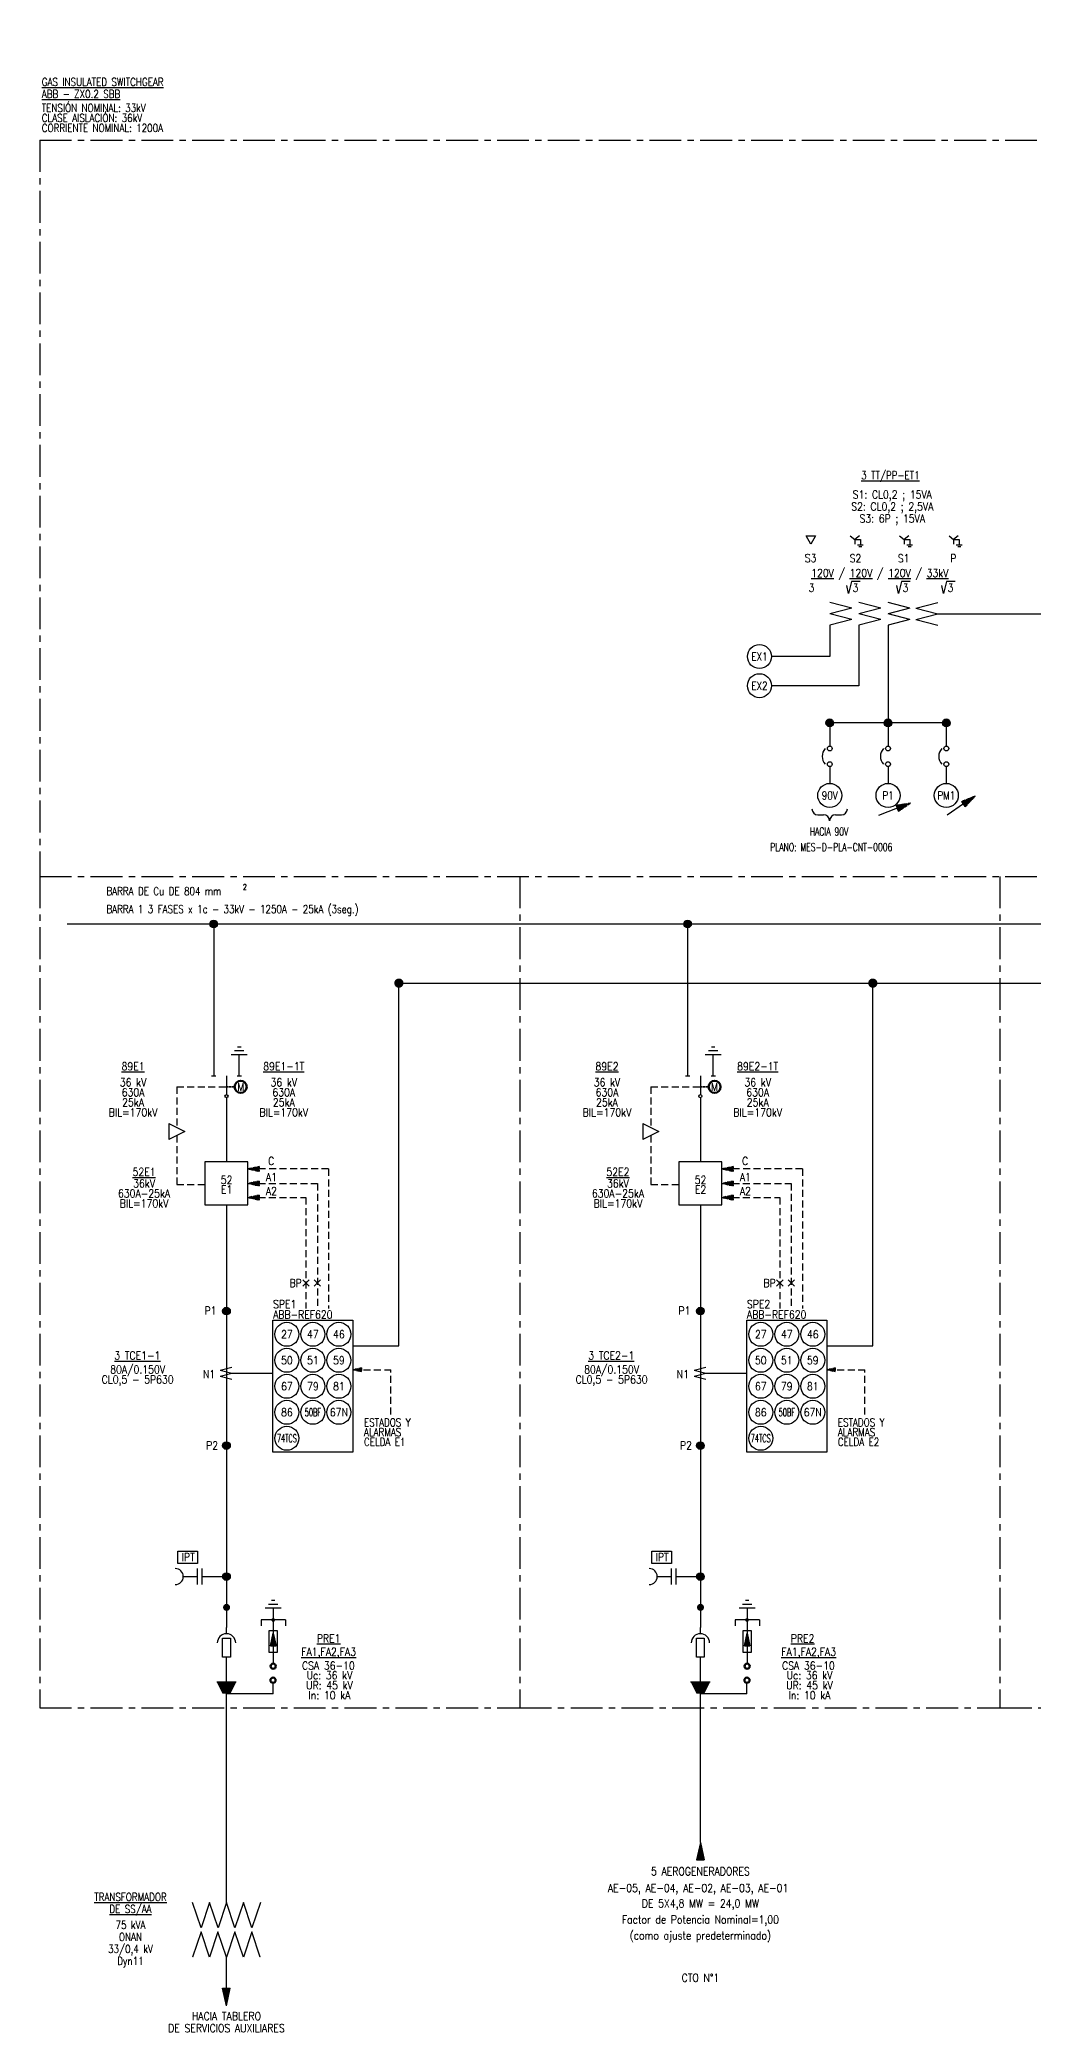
# Model space of a CAD drawing. Header units: millimetres. Extents: x 235400 to 236044, y 101874 to 102499.
# Drawn here: x 235400.4 to 235648.7, y 101873.6 to 102371.6 of the extents above; entities that cross this region are included whole.
import ezdxf
from ezdxf.enums import TextEntityAlignment as Align

# ---------------------------------------------------------------- set-up
doc = ezdxf.new("R2010")
doc.units = ezdxf.units.MM
doc.linetypes.add('CENTER', pattern=[50.8, 31.75, -6.35, 6.35, -6.35])
doc.linetypes.add('HIDDEN', pattern=[0.375, 0.25, -0.125])
for name, color, linetype in [('01-Formato', 4, 'Continuous'), ('02 TITULOS', 3, 'Continuous'), ('03 TEXTOS', 7, 'Continuous'), ('Cable', 1, 'Continuous'), ('DATOS', 3, 'Continuous'), ('E-Nivel-066Kv', 52, 'Continuous'), ('EL-Simbolos', 3, 'Continuous'), ('SEÑAL', 1, 'HIDDEN'), ('Simbologia', 6, 'Continuous'), ('T-Perímetros', 7, 'Continuous'), ('TEXTO 1', 1, 'Continuous')]:
    doc.layers.add(name, color=color, linetype=linetype)
doc.layers.add('E_TIP', color=3, linetype='Continuous', lineweight=35)
doc.layers.add('EL-Nivel-220Kv', color=84, linetype='Continuous', lineweight=60)
doc.styles.add('ROMANS', font='romans.shx', dxfattribs={"width": 0.8, "height": 2})

# ---------------------------------------------------------------- blocks, each defined once
blk = doc.blocks.new('Flecha')
blk.add_hatch(color=256).paths.add_polyline_path([(0, 1.66), (-0.36, 0), (0.36, 0)])
for p, q in [((0, 1.66), (-0.36, 0)), ((-0.36, 0), (0.36, 0)), ((0, 1.66), (0.36, 0))]:
    blk.add_line(p, q)
blk = doc.blocks.new('InterruptorUni')
blk.add_lwpolyline([(-7.67, -7.92), (7.33, -7.92), (7.33, 7.08), (-7.67, 7.08)], close=True)

msp = doc.modelspace()

# ---------------------------------------------------------------- hatches: boundary and pattern name
at = {"linetype": 'HIDDEN', "ltscale": 2.5}
for points in [[(235452.42, 102089.37), (235455.25, 102088.75), (235455.25, 102089.97)], [(235452.42, 102085.74), (235455.25, 102085.11), (235455.25, 102086.34)], [(235570.89, 102089.37), (235573.72, 102088.75), (235573.72, 102089.97)], [(235570.89, 102085.74), (235573.72, 102085.11), (235573.72, 102086.34)], [(235452.42, 102082.22), (235455.25, 102081.59), (235455.25, 102082.82)], [(235570.89, 102082.22), (235573.72, 102081.59), (235573.72, 102082.82)], [(235478.65, 102039.17), (235480.77, 102038.71), (235480.77, 102039.63)], [(235597.11, 102039.17), (235599.23, 102038.71), (235599.23, 102039.63)], [(235597.11, 102039.17), (235599.23, 102038.71), (235599.23, 102039.63)]]:
    msp.add_hatch(color=1, dxfattribs=at).paths.add_polyline_path(points)
at = {"layer": 'EL-Simbolos'}
h = msp.add_hatch(color=256, dxfattribs=at)
h.dxf.hatch_style = 1
h.paths.add_polyline_path([(235596.89, 102200.87), (235598.81, 102200.87, -1)])
h.paths.add_polyline_path([(235598.81, 102200.87), (235596.89, 102200.87, -1)])
h = msp.add_hatch(color=256, dxfattribs=at)
h.dxf.hatch_style = 1
h.paths.add_polyline_path([(235611.46, 102200.87), (235613.38, 102200.87, -1)])
h.paths.add_polyline_path([(235613.38, 102200.87), (235611.46, 102200.87, -1)])
h = msp.add_hatch(color=256, dxfattribs=at)
h.dxf.hatch_style = 1
h.paths.add_polyline_path([(235626.03, 102200.87), (235627.95, 102200.87, -1)])
h.paths.add_polyline_path([(235627.95, 102200.87), (235626.03, 102200.87, -1)])
h = msp.add_hatch(color=256, dxfattribs=at)
h.dxf.hatch_style = 1
h.paths.add_polyline_path([(235442.89, 102150.6), (235444.81, 102150.6, 1)])
h.paths.add_polyline_path([(235444.81, 102150.6), (235442.89, 102150.6, 1)])
h = msp.add_hatch(color=256, dxfattribs=at)
h.dxf.hatch_style = 1
h.paths.add_polyline_path([(235561.36, 102150.6), (235563.28, 102150.6, 1)])
h.paths.add_polyline_path([(235563.28, 102150.6), (235561.36, 102150.6, 1)])
h = msp.add_hatch(color=256, dxfattribs=at)
h.dxf.hatch_style = 1
h.paths.add_polyline_path([(235446.09, 102053.83), (235448.01, 102053.83, 1)])
h.paths.add_polyline_path([(235448.01, 102053.83), (235446.09, 102053.83, 1)])
h = msp.add_hatch(color=256, dxfattribs=at)
h.dxf.hatch_style = 1
h.paths.add_polyline_path([(235564.56, 102053.83), (235566.48, 102053.83, 1)])
h.paths.add_polyline_path([(235566.48, 102053.83), (235564.56, 102053.83, 1)])
h = msp.add_hatch(color=256, dxfattribs=at)
h.dxf.hatch_style = 1
h.paths.add_polyline_path([(235446.09, 102020.21), (235448.01, 102020.21, 1)])
h.paths.add_polyline_path([(235448.01, 102020.21), (235446.09, 102020.21, 1)])
h = msp.add_hatch(color=256, dxfattribs=at)
h.dxf.hatch_style = 1
h.paths.add_polyline_path([(235564.56, 102020.21), (235566.48, 102020.21, 1)])
h.paths.add_polyline_path([(235566.48, 102020.21), (235564.56, 102020.21, 1)])
h = msp.add_hatch(color=256, dxfattribs=at)
h.dxf.hatch_style = 1
h.paths.add_polyline_path([(235446.09, 101987.47), (235448.01, 101987.47, 1)])
h.paths.add_polyline_path([(235448.01, 101987.47), (235446.09, 101987.47, 1)])
h = msp.add_hatch(color=256, dxfattribs=at)
h.dxf.hatch_style = 1
h.paths.add_polyline_path([(235564.56, 101987.47), (235566.48, 101987.47, 1)])
h.paths.add_polyline_path([(235566.48, 101987.47), (235564.56, 101987.47, 1)])
h = msp.add_hatch(color=256, dxfattribs=at)
h.dxf.hatch_style = 1
edge = h.paths.add_edge_path()
edge.add_arc((235447.07, 101979.76), 0.886, 180, 540)
h = msp.add_hatch(color=256, dxfattribs=at)
h.dxf.hatch_style = 1
edge = h.paths.add_edge_path()
edge.add_arc((235565.54, 101979.76), 0.886, 180, 540)
for points in [[(235458.73, 101973.34), (235459.43, 101970.14), (235458.04, 101970.14)], [(235577.19, 101973.34), (235577.9, 101970.14), (235576.51, 101970.14)]]:
    msp.add_hatch(color=256, dxfattribs=at).paths.add_polyline_path(points)
h = msp.add_hatch(color=256, dxfattribs=at)
h.dxf.hatch_style = 1
h.paths.add_polyline_path([(235448.02, 101958.16), (235446.08, 101958.16), (235444.6, 101961.11), (235449.49, 101961.11)])
h = msp.add_hatch(color=256, dxfattribs=at)
h.dxf.hatch_style = 1
h.paths.add_polyline_path([(235566.48, 101958.16), (235564.55, 101958.16), (235563.07, 101961.11), (235567.96, 101961.11)])
at = {"layer": 'SEÑAL', "linetype": 'HIDDEN', "ltscale": 2.5}
for points in [[(235618.03, 102180.78), (235614.45, 102180.24), (235615, 102178.81)], [(235634.23, 102182.58), (235630.88, 102181.22), (235631.74, 102179.96)]]:
    msp.add_hatch(color=1, dxfattribs=at).paths.add_polyline_path(points)
at = {"layer": 'Simbologia'}
h = msp.add_hatch(dxfattribs=at)
h.set_pattern_fill('ANGLE', color=1, scale=0.7, angle=90)
h.set_pattern_definition([(90, (307308.8397, -62536.3195), (-4.8895, 3e-16), [3.556, -1.3335]), (180, (307308.8397, -62536.3195), (-6e-16, -4.8895), [3.556, -1.3335])])
h.paths.add_polyline_path([(235627.48, 102365.29), (235628.19, 102365.46), (235627.98, 102365.82)])
h.paths.add_polyline_path([(235631.12, 102371.59), (235630.91, 102370.89), (235631.33, 102370.89)])
h.paths.add_polyline_path([(235634.75, 102365.29), (235634.25, 102365.82), (235634.04, 102365.46)])
h = msp.add_hatch(dxfattribs=at)
h.set_pattern_fill('ANGLE', color=1, scale=0.7, angle=90)
h.set_pattern_definition([(90, (307316.8397, -62536.3195), (-4.8895, 3e-16), [3.556, -1.3335]), (180, (307316.8397, -62536.3195), (-6e-16, -4.8895), [3.556, -1.3335])])
h.paths.add_polyline_path([(235635.48, 102365.29), (235636.19, 102365.46), (235635.98, 102365.82)])
h.paths.add_polyline_path([(235639.12, 102371.59), (235638.91, 102370.89), (235639.33, 102370.89)])
h.paths.add_polyline_path([(235642.75, 102365.29), (235642.25, 102365.82), (235642.04, 102365.46)])

# ---------------------------------------------------------------- linework, layer by layer
at = {"color": 1, "linetype": 'HIDDEN', "ltscale": 2.5}
for points in [[(235452.42, 102089.37), (235455.25, 102088.75), (235455.25, 102089.97), (235452.42, 102089.37)], [(235455.25, 102088.75), (235452.42, 102089.37), (235455.25, 102089.97), (235455.25, 102088.75)], [(235452.42, 102085.74), (235455.25, 102085.11), (235455.25, 102086.34), (235452.42, 102085.74)], [(235455.25, 102085.11), (235452.42, 102085.74), (235455.25, 102086.34), (235455.25, 102085.11)], [(235570.89, 102089.37), (235573.72, 102088.75), (235573.72, 102089.97), (235570.89, 102089.37)], [(235573.72, 102088.75), (235570.89, 102089.37), (235573.72, 102089.97), (235573.72, 102088.75)], [(235570.89, 102085.74), (235573.72, 102085.11), (235573.72, 102086.34), (235570.89, 102085.74)], [(235573.72, 102085.11), (235570.89, 102085.74), (235573.72, 102086.34), (235573.72, 102085.11)], [(235452.42, 102082.22), (235455.25, 102081.59), (235455.25, 102082.82), (235452.42, 102082.22)], [(235455.25, 102081.59), (235452.42, 102082.22), (235455.25, 102082.82), (235455.25, 102081.59)], [(235570.89, 102082.22), (235573.72, 102081.59), (235573.72, 102082.82), (235570.89, 102082.22)], [(235573.72, 102081.59), (235570.89, 102082.22), (235573.72, 102082.82), (235573.72, 102081.59)], [(235478.65, 102039.17), (235480.77, 102038.71), (235480.77, 102039.63), (235478.65, 102039.17)], [(235480.77, 102038.71), (235478.65, 102039.17), (235480.77, 102039.63), (235480.77, 102038.71)], [(235597.11, 102039.17), (235599.23, 102038.71), (235599.23, 102039.63), (235597.11, 102039.17)], [(235599.23, 102038.71), (235597.11, 102039.17), (235599.23, 102039.63), (235599.23, 102038.71)], [(235597.11, 102039.17), (235599.23, 102038.71), (235599.23, 102039.63), (235597.11, 102039.17)], [(235599.23, 102038.71), (235597.11, 102039.17), (235599.23, 102039.63), (235599.23, 102038.71)]]:
    msp.add_lwpolyline(points, dxfattribs=at)
at = {"layer": '01-Formato'}
for p, q in [((235594.9, 102177.87), (235596.32, 102177.87)), ((235599.32, 102177.87), (235600.74, 102177.87))]:
    msp.add_line(p, q, dxfattribs=at)
for centre, start, end in [((235594.9, 102179.37), 180, 270), ((235596.32, 102176.37), 0, 90), ((235599.32, 102176.37), 90, 180), ((235600.75, 102179.37), 270, 0)]:
    msp.add_arc(centre, 1.5, start, end, dxfattribs=at)
at = {"layer": '03 TEXTOS'}
for p, q in [((235602.57, 102233.2), (235602.08, 102235.23)), ((235603.31, 102236.2), (235602.56, 102233.2)), ((235605.46, 102236.2), (235603.31, 102236.2)), ((235615.07, 102233.2), (235614.58, 102235.23)), ((235615.81, 102236.2), (235615.06, 102233.2)), ((235617.96, 102236.2), (235615.81, 102236.2)), ((235626.32, 102233.2), (235625.83, 102235.23)), ((235627.06, 102236.2), (235626.31, 102233.2)), ((235629.21, 102236.2), (235627.06, 102236.2))]:
    msp.add_line(p, q, dxfattribs=at)
at = {"layer": 'Cable', "linetype": 'ByBlock'}
for p, q in [((235593.11, 102245.5), (235591.95, 102247.62)), ((235591.95, 102247.62), (235594.28, 102247.62)), ((235594.28, 102247.62), (235593.11, 102245.5)), ((235597.85, 102225.28), (235597.85, 102217.44)), ((235605.14, 102225.28), (235605.14, 102210.16)), ((235612.42, 102225.28), (235612.42, 102197.87)), ((235597.85, 102217.44), (235583.28, 102217.44)), ((235605.14, 102210.16), (235583.28, 102210.16)), ((235626.99, 102200.87), (235597.85, 102200.87)), ((235597.85, 102200.87), (235597.85, 102195.04)), ((235626.99, 102200.87), (235626.99, 102195.04)), ((235612.42, 102197.87), (235612.42, 102195.04)), ((235597.85, 102189.95), (235597.85, 102185.73)), ((235612.42, 102189.95), (235612.42, 102185.73)), ((235626.99, 102189.95), (235626.99, 102185.73)), ((235490.15, 102135.81), (235960.93, 102135.81)), ((235490.15, 102045.17), (235490.15, 102135.81)), ((235608.61, 102045.17), (235608.61, 102135.81)), ((235478.65, 102045.17), (235490.15, 102045.17)), ((235597.11, 102045.17), (235608.61, 102045.17)), ((235448.39, 102038.29), (235458.65, 102038.29)), ((235566.86, 102038.29), (235577.11, 102038.29))]:
    msp.add_line(p, q, dxfattribs=at)
at = {"layer": 'Cable'}
for p, q in [((235604.09, 102246.68), (235604.09, 102245.5)), ((235604.09, 102246.68), (235605.5, 102246.68)), ((235604.76, 102245.34), (235606.24, 102245.34)), ((235605.14, 102244.95), (235605.86, 102244.95)), ((235605.5, 102246.68), (235605.5, 102245.34)), ((235616.42, 102246.68), (235616.42, 102245.5)), ((235616.42, 102246.68), (235617.83, 102246.68)), ((235617.09, 102245.34), (235618.57, 102245.34)), ((235617.47, 102244.95), (235618.19, 102244.95)), ((235617.83, 102246.68), (235617.83, 102245.34)), ((235628.82, 102246.68), (235628.82, 102245.5)), ((235628.82, 102246.68), (235630.22, 102246.68)), ((235629.48, 102245.34), (235630.96, 102245.34)), ((235629.86, 102244.95), (235630.58, 102244.95)), ((235630.22, 102246.68), (235630.22, 102245.34))]:
    msp.add_line(p, q, dxfattribs=at)
at = {"layer": 'Cable', "linetype": 'HIDDEN', "lineweight": 35}
for p, q in [((235449.09, 102109.88), (235447.05, 102109.88)), ((235567.56, 102109.88), (235565.52, 102109.88))]:
    msp.add_line(p, q, dxfattribs=at)
at = {"layer": 'Cable'}
for points in [[(235602.94, 102247.62), (235604.09, 102246.68)], [(235605.26, 102247.62), (235604.09, 102246.68)], [(235615.27, 102247.62), (235616.42, 102246.68)], [(235617.59, 102247.62), (235616.42, 102246.68)], [(235627.66, 102247.62), (235628.82, 102246.68)], [(235629.98, 102247.62), (235628.82, 102246.68)]]:
    msp.add_lwpolyline(points, dxfattribs=at)
at = {"layer": 'E-Nivel-066Kv'}
for p, q in [((235624.84, 102228.09), (235702.46, 102228.09)), ((235458.73, 101979.55), (235458.73, 101973.87)), ((235577.19, 101979.55), (235577.19, 101973.87)), ((235458.73, 101973.87), (235458.73, 101968.55)), ((235577.19, 101973.87), (235577.19, 101968.55)), ((235458.73, 101968.55), (235458.73, 101965.7)), ((235577.19, 101968.55), (235577.19, 101965.7)), ((235458.69, 101958.13), (235447.05, 101958.13)), ((235577.16, 101958.13), (235565.52, 101958.13))]:
    msp.add_line(p, q, dxfattribs=at)
at = {"layer": 'E-Nivel-066Kv', "color": 5}
msp.add_line((235407.22, 102150.6), (235991.3, 102150.6), dxfattribs=at)
at = {"layer": 'E-Nivel-066Kv', "lineweight": 30}
for p, q in [((235443.85, 102150.6), (235443.85, 102112.66)), ((235562.32, 102150.6), (235562.32, 102112.66)), ((235450.25, 102112.66), (235450.25, 102117.92)), ((235568.72, 102112.66), (235568.72, 102117.92)), ((235447.05, 102112.66), (235447.05, 102107.93)), ((235565.52, 102112.66), (235565.52, 102107.93)), ((235447.05, 102107.15), (235447.05, 102091.11)), ((235565.52, 102107.15), (235565.52, 102091.11))]:
    msp.add_line(p, q, dxfattribs=at)
at = {"layer": 'E-Nivel-066Kv', "ltscale": 0.25}
for p, q in [((235447.05, 102080.36), (235447.05, 101974.77)), ((235565.52, 102080.36), (235565.52, 101974.77)), ((235447.05, 101905.99), (235447.05, 101967.32)), ((235565.52, 101921.02), (235565.52, 101967.32)), ((235458.69, 101958.13), (235458.69, 101960.91)), ((235577.16, 101958.13), (235577.16, 101960.91)), ((235447.04, 101884.59), (235447.04, 101892.3))]:
    msp.add_line(p, q, dxfattribs=at)
at = {"layer": 'E-Nivel-066Kv', "lineweight": 30}
for points in [[(235443.31, 102112.66), (235444.39, 102112.66)], [(235449.71, 102112.66), (235450.79, 102112.66)], [(235561.77, 102112.66), (235562.86, 102112.66)], [(235568.17, 102112.66), (235569.26, 102112.66)]]:
    msp.add_lwpolyline(points, dxfattribs=at)
at = {"layer": 'E-Nivel-066Kv'}
for points in [[(235436.26, 101987.47), (235439.71, 101987.47)], [(235440.91, 101987.47), (235447.05, 101987.47)], [(235554.73, 101987.47), (235558.17, 101987.47)], [(235559.37, 101987.47), (235565.52, 101987.47)]]:
    msp.add_lwpolyline(points, dxfattribs=at)
at = {"layer": 'E-Nivel-066Kv', "lineweight": 30}
for centre in [(235447.05, 102107.54), (235565.52, 102107.54)]:
    msp.add_circle(centre, 0.393, dxfattribs=at)
at = {"layer": 'E_TIP', "linetype": 'ByBlock'}
msp.add_line((235597.82, 102176.73), (235597.82, 102176.73), dxfattribs=at)
at = {"layer": 'EL-Nivel-220Kv', "flags": 128}
for points in [[(235458.73, 101976.85, -1), (235458.73, 101976.4, -1)], [(235577.19, 101976.85, -1), (235577.19, 101976.4, -1)]]:
    msp.add_lwpolyline(points, format="xyb", close=True, dxfattribs=at)
at = {"layer": 'EL-Nivel-220Kv'}
for centre in [(235458.69, 101961.56), (235458.73, 101965.06), (235577.16, 101961.56), (235577.19, 101965.06)]:
    msp.add_circle(centre, 0.649, dxfattribs=at)
at = {"layer": 'EL-Simbolos'}
for p, q in [((235603.34, 102229.5), (235597.85, 102230.91)), ((235610.62, 102229.5), (235605.14, 102230.91)), ((235617.91, 102229.5), (235612.42, 102230.91)), ((235619.36, 102229.5), (235624.84, 102230.91)), ((235603.34, 102229.5), (235597.85, 102228.09)), ((235603.34, 102226.69), (235597.85, 102228.09)), ((235603.34, 102226.69), (235597.85, 102225.28)), ((235610.62, 102229.5), (235605.14, 102228.09)), ((235610.62, 102226.69), (235605.14, 102228.09)), ((235610.62, 102226.69), (235605.14, 102225.28)), ((235617.91, 102229.5), (235612.42, 102228.09)), ((235617.91, 102226.69), (235612.42, 102228.09)), ((235617.91, 102226.69), (235612.42, 102225.28)), ((235619.36, 102229.5), (235624.84, 102228.09)), ((235619.36, 102226.69), (235624.84, 102228.09)), ((235619.36, 102226.69), (235624.84, 102225.28)), ((235432.63, 102100.7), (235436.63, 102098.7)), ((235551.09, 102100.7), (235555.09, 102098.7)), ((235436.63, 102098.7), (235432.63, 102096.7)), ((235555.09, 102098.7), (235551.09, 102096.7)), ((235466.12, 102060.07), (235467.73, 102061.68)), ((235467.73, 102060.07), (235466.12, 102061.68)), ((235468.95, 102060.07), (235470.57, 102061.68)), ((235470.57, 102060.07), (235468.95, 102061.68)), ((235584.58, 102060.07), (235586.2, 102061.68)), ((235586.2, 102060.07), (235584.58, 102061.68)), ((235587.42, 102060.07), (235589.03, 102061.68)), ((235589.03, 102060.07), (235587.42, 102061.68)), ((235445.47, 102039.04), (235448.39, 102039.8)), ((235445.47, 102039.04), (235448.39, 102038.29)), ((235445.47, 102037.54), (235448.39, 102038.29)), ((235445.47, 102037.54), (235448.39, 102036.79)), ((235563.94, 102039.04), (235566.86, 102039.8)), ((235563.94, 102039.04), (235566.86, 102038.29)), ((235563.94, 102037.54), (235566.86, 102038.29)), ((235563.94, 102037.54), (235566.86, 102036.79)), ((235459.16, 101981.46), (235458.29, 101981.46)), ((235577.63, 101981.46), (235576.76, 101981.46)), ((235455.73, 101976.62), (235455.73, 101975.12)), ((235461.8, 101976.62), (235455.73, 101976.62)), ((235460.73, 101979.55), (235456.73, 101979.55)), ((235459.9, 101980.51), (235457.55, 101980.51)), ((235461.8, 101976.62), (235461.8, 101975.12)), ((235574.19, 101976.62), (235574.19, 101975.12)), ((235580.27, 101976.62), (235574.19, 101976.62)), ((235579.19, 101979.55), (235575.19, 101979.55)), ((235578.37, 101980.51), (235576.02, 101980.51)), ((235580.27, 101976.62), (235580.27, 101975.12)), ((235448.02, 101972.05), (235448.02, 101967.32)), ((235459.81, 101968.55), (235459.81, 101973.87)), ((235566.48, 101972.05), (235566.48, 101967.32)), ((235578.28, 101968.55), (235578.28, 101973.87)), ((235449.49, 101961.11), (235444.6, 101961.11)), ((235567.96, 101961.11), (235563.07, 101961.11))]:
    msp.add_line(p, q, dxfattribs=at)
at = {"layer": 'EL-Simbolos', "lineweight": 30}
for p, q in [((235452.25, 102117.92), (235448.25, 102117.92)), ((235451.42, 102118.87), (235449.07, 102118.87)), ((235450.68, 102119.82), (235449.81, 102119.82)), ((235570.72, 102117.92), (235566.72, 102117.92)), ((235569.89, 102118.87), (235567.54, 102118.87)), ((235569.15, 102119.82), (235568.28, 102119.82))]:
    msp.add_line(p, q, dxfattribs=at)
at = {"layer": 'EL-Simbolos', "ltscale": 0.25}
for p, q in [((235447.05, 101973.17), (235447.05, 101974.77)), ((235565.52, 101973.17), (235565.52, 101974.77))]:
    msp.add_line(p, q, dxfattribs=at)
at = {"layer": 'EL-Simbolos', "const_width": 1.15}
for points in [[(235490.72, 102135.81, 1), (235489.57, 102135.81, 1)], [(235609.19, 102135.81, 1), (235608.04, 102135.81, 1)]]:
    msp.add_lwpolyline(points, format="xyb", close=True, dxfattribs=at)
at = {"layer": 'EL-Simbolos'}
for points in [[(235432.63, 102100.7), (235432.63, 102096.7)], [(235551.09, 102100.7), (235551.09, 102096.7)], [(235439.71, 101989.47), (235439.71, 101985.47)], [(235440.91, 101989.47), (235440.91, 101985.47)], [(235558.17, 101989.47), (235558.17, 101985.47)], [(235559.37, 101989.47), (235559.37, 101985.47)], [(235458.73, 101973.34), (235459.43, 101970.14), (235458.04, 101970.14), (235458.73, 101973.34)], [(235459.43, 101970.14), (235458.73, 101973.34), (235458.04, 101970.14), (235459.43, 101970.14)], [(235577.19, 101973.34), (235577.9, 101970.14), (235576.51, 101970.14), (235577.19, 101973.34)], [(235577.9, 101970.14), (235577.19, 101973.34), (235576.51, 101970.14), (235577.9, 101970.14)], [(235455.52, 101905.99), (235455.52, 101905.99), (235455.52, 101905.99), (235455.52, 101905.99), (235453.4, 101899.64), (235451.28, 101905.99), (235449.17, 101899.64), (235447.05, 101905.99), (235444.93, 101899.64), (235442.82, 101905.99), (235440.7, 101899.64), (235438.58, 101905.99), (235438.58, 101905.99)], [(235455.5, 101892.3), (235455.5, 101892.3), (235455.5, 101892.3), (235455.5, 101892.3), (235453.39, 101898.65), (235451.27, 101892.3), (235449.15, 101898.65), (235447.04, 101892.3), (235444.92, 101898.65), (235442.8, 101892.3), (235440.69, 101898.65), (235438.57, 101892.3), (235438.57, 101892.3)]]:
    msp.add_lwpolyline(points, dxfattribs=at)
for points in [[(235458.65, 102051.53), (235478.65, 102051.53), (235478.65, 102018.53), (235458.65, 102018.53)], [(235577.11, 102051.53), (235597.11, 102051.53), (235597.11, 102018.53), (235577.11, 102018.53)], [(235448.02, 101967.32), (235446.08, 101967.32), (235446.08, 101972.05), (235448.02, 101972.05)], [(235459.81, 101973.87), (235457.64, 101973.87), (235457.64, 101968.55), (235459.81, 101968.55)], [(235566.48, 101967.32), (235564.55, 101967.32), (235564.55, 101972.05), (235566.48, 101972.05)], [(235578.28, 101973.87), (235576.1, 101973.87), (235576.1, 101968.55), (235578.28, 101968.55)]]:
    msp.add_lwpolyline(points, close=True, dxfattribs=at)
at = {"layer": 'EL-Simbolos', "color": 1}
for points in [[(235434.88, 101993.78), (235439.82, 101993.78), (235439.82, 101990.7), (235434.88, 101990.7)], [(235553.35, 101993.78), (235558.29, 101993.78), (235558.29, 101990.7), (235553.35, 101990.7)]]:
    msp.add_lwpolyline(points, close=True, dxfattribs=at)
at = {"layer": 'EL-Simbolos'}
for centre, radius in [((235580.28, 102217.44), 3), ((235580.28, 102210.16), 3), ((235597.85, 102200.87), 0.96), ((235612.42, 102200.87), 0.96), ((235626.99, 102200.87), 0.96), ((235597.85, 102194.45), 0.599), ((235612.42, 102194.45), 0.599), ((235626.99, 102194.45), 0.599), ((235597.85, 102190.55), 0.599), ((235612.42, 102190.55), 0.599), ((235626.99, 102190.55), 0.599), ((235597.85, 102182.73), 3), ((235612.42, 102182.73), 3), ((235626.99, 102182.73), 3), ((235443.85, 102150.6), 0.96), ((235562.32, 102150.6), 0.96), ((235447.05, 102053.83), 0.96), ((235462.15, 102048.03), 3), ((235468.65, 102048.03), 3), ((235475.15, 102048.03), 3), ((235565.52, 102053.83), 0.96), ((235580.61, 102048.03), 3), ((235587.11, 102048.03), 3), ((235593.61, 102048.03), 3), ((235462.15, 102041.53), 3), ((235468.65, 102041.53), 3), ((235475.15, 102041.53), 3), ((235580.61, 102041.53), 3), ((235587.11, 102041.53), 3), ((235593.61, 102041.53), 3), ((235462.15, 102035.03), 3), ((235468.65, 102035.03), 3), ((235475.15, 102035.03), 3), ((235580.61, 102035.03), 3), ((235587.11, 102035.03), 3), ((235593.61, 102035.03), 3), ((235462.15, 102028.53), 3), ((235468.65, 102028.53), 3), ((235475.15, 102028.53), 3), ((235580.61, 102028.53), 3), ((235587.11, 102028.53), 3), ((235593.61, 102028.53), 3), ((235447.05, 102020.21), 0.96), ((235462.15, 102022.03), 3), ((235565.52, 102020.21), 0.96), ((235580.61, 102022.03), 3), ((235447.05, 101987.47), 0.96), ((235565.52, 101987.47), 0.96)]:
    msp.add_circle(centre, radius, dxfattribs=at)
at = {"layer": 'EL-Simbolos', "lineweight": 50}
for centre in [(235450.6, 102109.88), (235569.07, 102109.88)]:
    msp.add_circle(centre, 1.51, dxfattribs=at)
at = {"layer": 'EL-Simbolos'}
for centre, radius, start, end in [((235598.87, 102192.48), 2.91, 137.84, 222.16), ((235613.44, 102192.48), 2.91, 137.84, 222.16), ((235628.01, 102192.48), 2.91, 137.84, 222.16), ((235434.26, 101987.47), 2, 270, 90), ((235552.73, 101987.47), 2, 270, 90), ((235447.05, 101970.88), 2.3, 0, 180), ((235565.52, 101970.88), 2.3, 0, 180)]:
    msp.add_arc(centre, radius, start, end, dxfattribs=at)
at = {"layer": 'SEÑAL', "color": 1, "linetype": 'HIDDEN', "ltscale": 7}
for p, q in [((235434.63, 102109.88), (235447.05, 102109.88)), ((235434.63, 102109.88), (235434.63, 102099.7)), ((235553.09, 102109.88), (235565.52, 102109.88)), ((235553.09, 102109.88), (235553.09, 102099.7)), ((235434.63, 102097.7), (235434.63, 102085.49)), ((235553.09, 102097.7), (235553.09, 102085.49)), ((235434.63, 102085.49), (235441.67, 102085.49)), ((235472.59, 102089.37), (235452.42, 102089.37)), ((235452.42, 102085.74), (235469.76, 102085.74)), ((235469.76, 102085.74), (235469.76, 102054.51)), ((235472.59, 102089.37), (235472.59, 102054.51)), ((235553.09, 102085.49), (235560.14, 102085.49)), ((235591.06, 102089.37), (235570.89, 102089.37)), ((235570.89, 102085.74), (235588.23, 102085.74)), ((235588.23, 102085.74), (235588.23, 102054.51)), ((235591.06, 102089.37), (235591.06, 102054.51)), ((235452.42, 102082.22), (235466.92, 102082.22)), ((235466.92, 102082.22), (235466.92, 102054.51)), ((235570.89, 102082.22), (235585.39, 102082.22)), ((235585.39, 102082.22), (235585.39, 102054.51)), ((235478.65, 102039.17), (235488.17, 102039.17)), ((235488.17, 102027.99), (235488.17, 102039.17)), ((235597.11, 102039.17), (235606.64, 102039.17)), ((235606.64, 102027.99), (235606.64, 102039.17))]:
    msp.add_line(p, q, dxfattribs=at)
at = {"layer": 'SEÑAL', "color": 1, "linetype": 'HIDDEN', "ltscale": 2.5}
for points in [[(235618.03, 102180.78), (235614.45, 102180.24), (235615, 102178.81), (235618.03, 102180.78)], [(235614.45, 102180.24), (235618.03, 102180.78), (235615, 102178.81), (235614.45, 102180.24)], [(235634.23, 102182.58), (235630.88, 102181.22), (235631.74, 102179.96), (235634.23, 102182.58)], [(235630.88, 102181.22), (235634.23, 102182.58), (235631.74, 102179.96), (235630.88, 102181.22)]]:
    msp.add_lwpolyline(points, dxfattribs=at)
at = {"layer": 'T-Perímetros', "color": 1, "linetype": 'CENTER', "ltscale": 0.25}
for p, q in [((235400.39, 102346.53), (236000.39, 102346.53)), ((235400.39, 102346.53), (235400.39, 102162.46)), ((235400.39, 102162.46), (236000.39, 102162.46)), ((235400.39, 102162.46), (235400.39, 101954.69)), ((235520.39, 102162.46), (235520.39, 101954.69)), ((235640.39, 102162.46), (235640.39, 101954.69)), ((235400.39, 101954.69), (235520.39, 101954.69)), ((235520.39, 101954.69), (235640.39, 101954.69)), ((235640.39, 101954.69), (235760.39, 101954.69))]:
    msp.add_line(p, q, dxfattribs=at)
at = {"layer": 'TEXTO 1', "linetype": 'ByBlock'}
for p, q in [((235631.31, 102180.59), (235627.18, 102177.77)), ((235614.72, 102179.52), (235610.05, 102177.75))]:
    msp.add_line(p, q, dxfattribs=at)

# ---------------------------------------------------------------- block references
at = {"layer": 'E-Nivel-066Kv', "ltscale": 0.25, "xscale": 2.638263589299078, "yscale": 2.638263589299078, "zscale": 2.638263589299078}
msp.add_blockref('Flecha', (235565.52, 101916.65), dxfattribs=at)
at = {"layer": 'E-Nivel-066Kv', "ltscale": 0.25, "xscale": -2.638263589299078, "yscale": 2.638263589299078, "zscale": 2.638263589299078, "rotation": 180}
msp.add_blockref('Flecha', (235447.04, 101884.59), dxfattribs=at)
at = {"layer": 'EL-Simbolos', "xscale": 0.7166572295117981, "yscale": 0.7166572295117981, "zscale": 0.7166572295117981}
for p in [(235447.17, 102086.04), (235565.64, 102086.04)]:
    msp.add_blockref('InterruptorUni', p, dxfattribs=at)

# ---------------------------------------------------------------- texts
at = {"layer": '02 TITULOS', "style": 'ROMANS', "width": 0.8}
for s, p in [('%%UGAS INSULATED SWITCHGEAR', (235400.88, 102362.06)), ('%%UABB - ZX0.2 SBB', (235400.88, 102359.06))]:
    msp.add_text(s, height=2, dxfattribs=at).set_placement(p, align=Align.TOP_LEFT)
at = {"layer": '02 TITULOS', "style": 'ROMANS'}
for s, width, p in [('%%U3 TT/PP-ET1', 0.8, (235613.02, 102261.76)), ('PLANO: MES-D-PLA-CNT-0006', 0.7, (235598.23, 102168.8)), ('HACIA 90V', 0.7, (235597.67, 102172.7)), ('%%U89E1', 0.85, (235423.7, 102114.01)), ('%%U89E1-1T', 0.85, (235461.37, 102114.01)), ('%%U89E2', 0.85, (235542.17, 102114.01)), ('%%U89E2-1T', 0.85, (235579.84, 102114.01)), ('%%UTRANSFORMADOR', 0.8, (235423.05, 101906.38)), ('%%UDE SS/AA', 0.8, (235423.05, 101903.38))]:
    msp.add_text(s, height=2, dxfattribs=dict(at, width=width)).set_placement(p, align=Align.CENTER)
at = {"layer": '02 TITULOS', "style": 'ROMANS', "width": 0.85}
for s, p in [('%%U3 TCE1-1', (235424.77, 102042.73)), ('%%U3 TCE2-1', (235543.24, 102042.73))]:
    msp.add_text(s, height=2, dxfattribs=at).set_placement(p, align=Align.MIDDLE_CENTER)
at = {"layer": '03 TEXTOS', "style": 'ROMANS', "width": 0.8}
for s, p in [('TENSIÓN NOMINAL: 33kV', (235400.88, 102355.56)), ('CLASE AISLACIÓN: 36kV', (235400.88, 102353.06)), ('CORRIENTE NOMINAL: 1200A', (235400.88, 102350.56)), ('BARRA DE Cu DE 804 mm', (235417.03, 102159.81)), ('BARRA 1 3 FASES x 1c - 33kV - 1250A - 25kA (3seg.)', (235417.03, 102155.31))]:
    msp.add_text(s, height=2, dxfattribs=at).set_placement(p, align=Align.TOP_LEFT)
at = {"layer": '03 TEXTOS', "style": 'ROMANS'}
for s, width, p in [('S2: CL0,2 ; 2,5VA', 0.85, (235613.49, 102253.93)), ('S1: CL0,2 ; 15VA', 0.85, (235613.49, 102256.93)), ('S3: 6P ; 15VA', 0.85, (235613.49, 102250.93)), ('3', 0.85, (235593.29, 102233.62)), ('%%U120V%%U / %%U120V%%U / %%U120V%%U / %%U33kV%%U ', 0.85, (235610.95, 102237.32)), ('3', 0.85, (235604.29, 102233.62)), ('3', 0.85, (235616.79, 102233.62)), ('3', 0.85, (235628.04, 102233.62)), ('36 kV', 0.85, (235423.7, 102110.01)), ('36 kV', 0.85, (235461.37, 102110.01)), ('36 kV', 0.85, (235542.17, 102110.01)), ('36 kV', 0.85, (235579.84, 102110.01)), ('630A', 0.85, (235423.7, 102107.51)), ('25kA', 0.85, (235423.7, 102105.01)), ('630A', 0.85, (235461.37, 102107.51)), ('25kA', 0.85, (235461.37, 102105.01)), ('630A', 0.85, (235542.17, 102107.51)), ('25kA', 0.85, (235542.17, 102105.01)), ('630A', 0.85, (235579.84, 102107.51)), ('25kA', 0.85, (235579.84, 102105.01)), ('BIL=170kV', 0.85, (235423.7, 102102.51)), ('BIL=170kV', 0.85, (235461.37, 102102.51)), ('BIL=170kV', 0.85, (235542.17, 102102.51)), ('BIL=170kV', 0.85, (235579.84, 102102.51)), ('36kV', 0.85, (235426.45, 102084.75)), ('52', 0.85, (235447.08, 102085.62)), ('36kV', 0.85, (235544.91, 102084.75)), ('52', 0.85, (235565.55, 102085.62)), ('630A-25kA', 0.85, (235426.45, 102082.24)), ('BIL=170kV', 0.85, (235426.45, 102079.74)), ('E1', 0.85, (235447.08, 102083.22)), ('630A-25kA', 0.85, (235544.91, 102082.24)), ('BIL=170kV', 0.85, (235544.91, 102079.74)), ('E2', 0.85, (235565.55, 102083.22)), ('BP', 0.85, (235464.34, 102059.84)), ('BP', 0.85, (235582.81, 102059.84)), ('CSA 36-10', 0.85, (235472.52, 101964.2)), ('CSA 36-10', 0.85, (235592.52, 101964.2)), ('UR: 45 kV', 0.85, (235472.79, 101959.29)), ('Uc: 36 kV', 0.85, (235472.79, 101961.79)), ('UR: 45 kV', 0.85, (235592.79, 101959.29)), ('Uc: 36 kV', 0.85, (235592.79, 101961.79)), ('In: 10 kA', 0.85, (235472.79, 101956.79)), ('In: 10 kA', 0.85, (235592.79, 101956.79)), ('5 AEROGENERADORES', 0.85, (235565.52, 101912.79)), ('AE-05, AE-04, AE-02, AE-03, AE-01 ', 0.85, (235565.52, 101908.62)), ('DE 5X4,8 MW = 24,0 MW', 0.85, (235565.52, 101904.77)), ('75 kVA', 0.8, (235423.05, 101899.38)), ('Factor de Potencia Nominal=1,00', 0.85, (235565.52, 101900.74)), ('ONAN', 0.8, (235423.05, 101896.38)), ('(como ajuste predeterminado)', 0.85, (235565.52, 101896.75)), ('33/0,4 kV', 0.8, (235423.05, 101893.38)), ('Dyn11', 0.8, (235423.05, 101890.38)), ('CTO N°1', 0.85, (235565.52, 101886.18)), ('HACIA TABLERO', 0.85, (235447.04, 101876.59)), ('DE SERVICIOS AUXILIARES', 0.85, (235447.04, 101873.59))]:
    msp.add_text(s, height=2, dxfattribs=dict(at, width=width)).set_placement(p, align=Align.CENTER)
for s, width, p in [('S3', 0.85, (235591.6, 102241.06)), ('S2', 0.85, (235602.83, 102241)), ('S1', 0.85, (235614.86, 102241)), ('P', 0.85, (235627.98, 102241)), ('ESTADOS Y', 0.8, (235481.42, 102025)), ('ESTADOS Y', 0.8, (235599.88, 102025)), ('ALARMAS', 0.8, (235481.42, 102022.57)), ('CELDA E1', 0.8, (235481.42, 102020.13)), ('ALARMAS', 0.8, (235599.88, 102022.57)), ('CELDA E2', 0.8, (235599.88, 102020.13))]:
    msp.add_text(s, height=2, dxfattribs=dict(at, width=width)).set_placement(p)
for s, height, width, p in [('EX1', 2, 0.8, (235580.28, 102217.44)), ('EX2', 2, 0.8, (235580.28, 102210.16)), ('90V', 2, 0.8, (235597.85, 102182.73)), ('P1', 2, 0.8, (235612.42, 102182.73)), ('PM1', 2, 0.8, (235626.99, 102182.73)), ('2', 1.4, 0.8, (235451.63, 102159.85)), ('27', 2, 0.85, (235462.15, 102048.03)), ('47', 2, 0.85, (235468.65, 102048.03)), ('46', 2, 0.85, (235475.15, 102048.03)), ('27', 2, 0.85, (235580.61, 102048.03)), ('47', 2, 0.85, (235587.11, 102048.03)), ('46', 2, 0.85, (235593.61, 102048.03)), ('80A/0.150V', 2, 0.85, (235424.84, 102039.23)), ('50', 2, 0.85, (235462.15, 102041.53)), ('51', 2, 0.85, (235468.65, 102041.53)), ('59', 2, 0.85, (235475.15, 102041.53)), ('80A/0.150V', 2, 0.85, (235543.31, 102039.23)), ('50', 2, 0.85, (235580.61, 102041.53)), ('51', 2, 0.85, (235587.11, 102041.53)), ('59', 2, 0.85, (235593.61, 102041.53)), ('CL0,5 - 5P630', 2, 0.85, (235424.84, 102036.73)), ('N1', 2, 0.85, (235442.67, 102038.04)), ('67', 2, 0.85, (235462.15, 102035.03)), ('79', 2, 0.85, (235468.65, 102035.03)), ('81', 2, 0.85, (235475.15, 102035.03)), ('CL0,5 - 5P630', 2, 0.85, (235543.31, 102036.73)), ('N1', 2, 0.85, (235561.13, 102038.04)), ('67', 2, 0.85, (235580.61, 102035.03)), ('79', 2, 0.85, (235587.11, 102035.03)), ('81', 2, 0.85, (235593.61, 102035.03)), ('86', 2, 0.85, (235462.15, 102028.53)), ('50BF', 2, 0.6, (235468.65, 102028.53)), ('67N', 2, 0.85, (235475.15, 102028.53)), ('86', 2, 0.85, (235580.61, 102028.53)), ('50BF', 2, 0.6, (235587.11, 102028.53)), ('67N', 2, 0.85, (235593.61, 102028.53)), ('74TCS', 2, 0.6, (235462.15, 102022.03)), ('74TCS', 2, 0.6, (235580.61, 102022.03))]:
    msp.add_text(s, height=height, dxfattribs=dict(at, width=width)).set_placement(p, align=Align.MIDDLE_CENTER)
at = {"layer": '03 TEXTOS', "style": 'ROMANS', "width": 0.85}
for p in [(235450.6, 102109.88), (235569.07, 102109.88)]:
    msp.add_text('M', height=2, dxfattribs=at).set_placement(p, align=Align.MIDDLE)
for s, p in [('C', (235458.23, 102089.75)), ('C', (235576.7, 102089.75)), ('A1', (235458.29, 102085.74)), ('A1', (235576.75, 102085.74)), ('A2', (235458.29, 102082.22)), ('A2', (235576.75, 102082.22))]:
    msp.add_text(s, height=2, dxfattribs=at).set_placement(p, align=Align.BOTTOM_CENTER)
for s, p in [('SPE1 ', (235458.69, 102055.56)), ('SPE2 ', (235577.15, 102055.56)), ('ABB-REF620', (235458.69, 102052.96)), ('ABB-REF620', (235577.15, 102052.96))]:
    msp.add_text(s, height=2, dxfattribs=at).set_placement(p, align=Align.MIDDLE_LEFT)
at = {"layer": 'DATOS', "style": 'ROMANS', "width": 0.85}
for s, p in [('%%U52E1', (235426.45, 102087.61)), ('%%U52E2', (235544.91, 102087.61)), ('IPT', (235437.47, 101991.36)), ('IPT', (235555.94, 101991.36)), ('%%UPRE1', (235472.59, 101971.02)), ('%%UPRE2', (235591.06, 101971.02)), ('%%UFA1,FA2,FA3', (235472.59, 101967.67)), ('%%UFA1,FA2,FA3', (235592.59, 101967.67))]:
    msp.add_text(s, height=2, dxfattribs=at).set_placement(p, align=Align.CENTER)
for s, p in [('P1', (235444.55, 102052.94)), ('P1', (235563.01, 102052.94)), ('P2', (235444.95, 102019.25)), ('P2', (235563.41, 102019.25))]:
    msp.add_text(s, height=2, dxfattribs=at).set_placement(p, align=Align.RIGHT)

doc.saveas('drawing.dxf')
